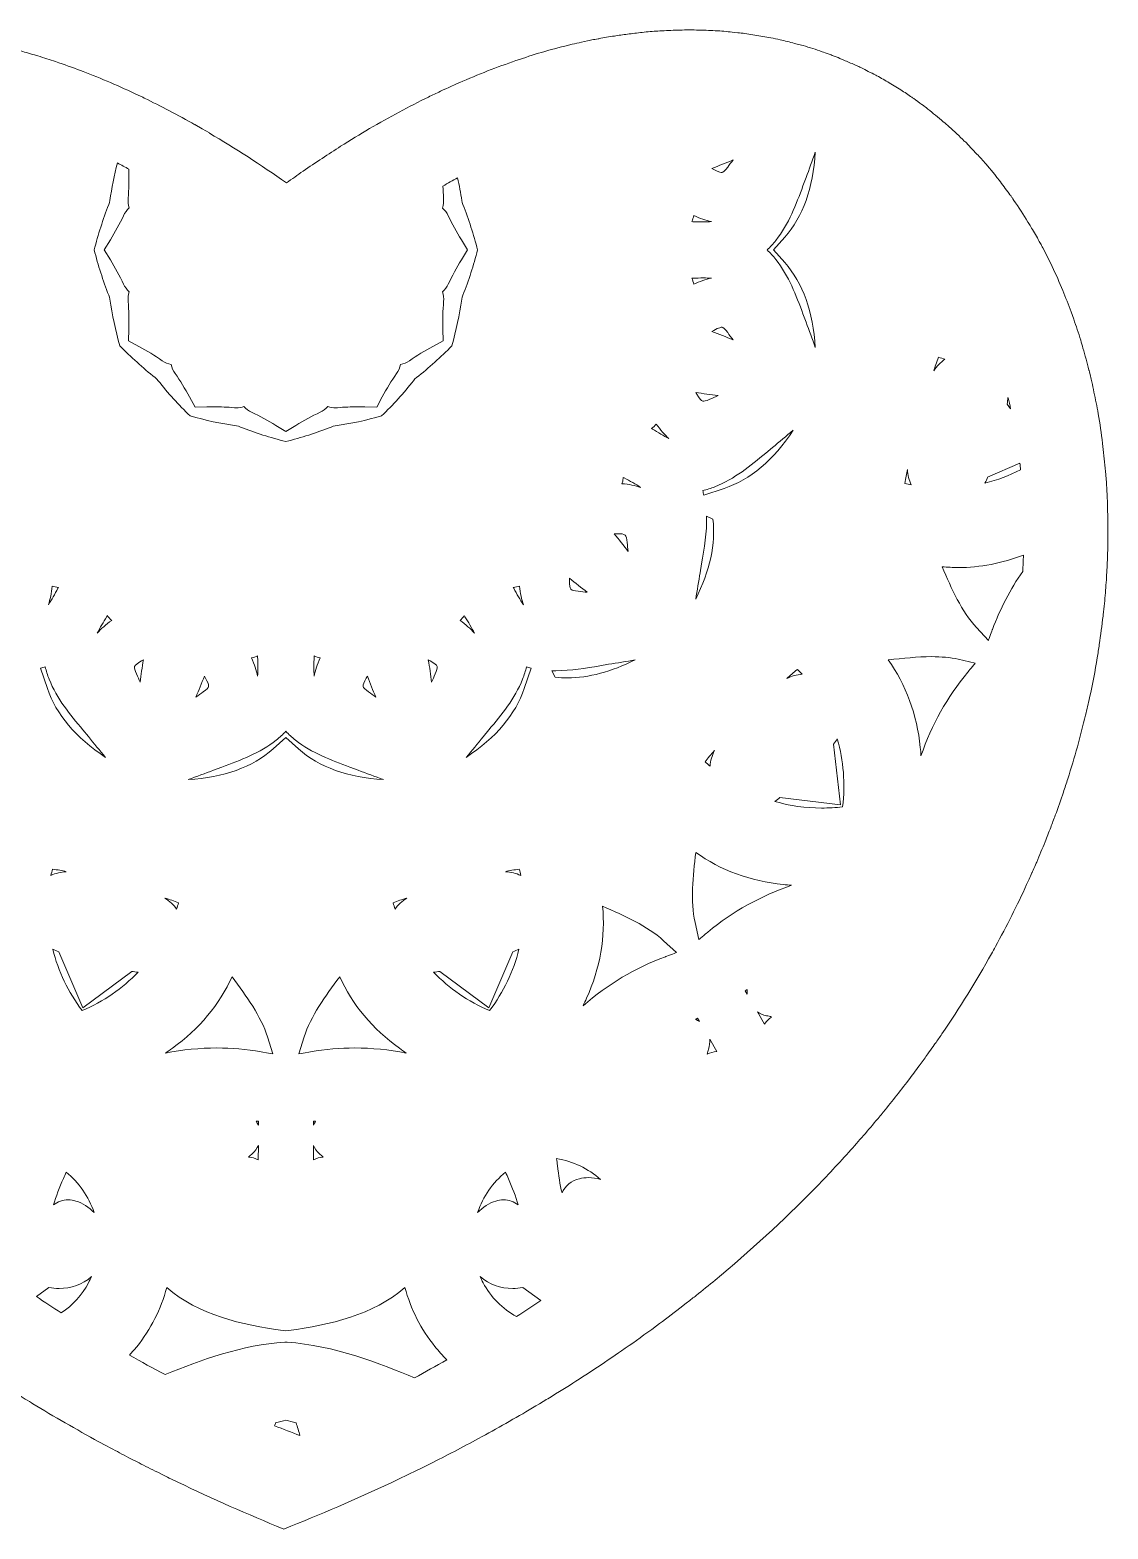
# Model space of a CAD drawing. Extents: x -223 to 646, y -387 to -15.
# Drawn here: x 533.2 to 645.8, y -178.2 to -21.8 of the extents above; entities that cross this region are included whole.
import ezdxf

# ---------------------------------------------------------------- set-up
doc = ezdxf.new("R2010")
doc.units = 0
doc.header["$MEASUREMENT"] = 0
doc.layers.add('Layer 1', color=7, linetype='Continuous', lineweight=0)

msp = doc.modelspace()

# ---------------------------------------------------------------- linework, layer by layer
at = {"layer": 'Layer 1'}
for points, knots in [([(558.98, -177.91), (555.3, -176.4), (551.6, -174.75), (548, -173), (547.71, -172.86), (547.44, -172.73), (547.17, -172.6), (547.17, -172.6), (546.57, -172.3), (546.57, -172.3), (545.91, -171.98), (545.26, -171.65), (544.62, -171.32), (544.62, -171.32), (543.57, -170.78), (543.57, -170.78), (542.88, -170.42), (542.28, -170.1), (541.68, -169.78), (541.68, -169.78), (541.15, -169.5), (541.15, -169.5), (541.15, -169.5), (540.43, -169.11), (540.43, -169.11), (538.05, -167.81), (535.74, -166.48), (533.55, -165.15), (533.55, -165.15), (533.39, -165.05), (533.39, -165.05), (532.81, -164.7), (532.26, -164.35), (531.7, -164.01), (531.7, -164.01), (531.6, -163.94), (531.6, -163.94), (530.83, -163.46), (530.11, -162.99), (529.39, -162.52), (529.39, -162.52), (528.57, -162), (528.57, -162), (528.57, -162), (528.42, -161.9), (528.42, -161.9), (527.33, -161.17), (526.31, -160.48), (525.31, -159.78), (525.02, -159.58), (524.73, -159.37), (524.44, -159.16), (524.44, -159.16), (524.16, -158.97), (524.16, -158.97), (523.5, -158.5), (522.84, -158.02), (522.18, -157.54), (522.18, -157.54), (521.48, -157.03), (521.48, -157.03), (521.48, -157.03), (520.93, -156.61), (520.93, -156.61), (520.38, -156.2), (519.83, -155.77), (519.27, -155.35), (519.27, -155.35), (517.64, -154.07), (517.64, -154.07), (517.64, -154.07), (517.08, -153.63), (517.08, -153.63), (516.97, -153.54), (516.52, -153.16), (516.52, -153.16), (515.47, -152.31), (514.42, -151.44), (513.4, -150.56), (510.53, -148.08), (507.77, -145.5), (505.21, -142.88), (504.3, -141.95), (503.38, -140.98), (502.39, -139.9), (500.58, -137.93), (498.83, -135.9), (497.2, -133.88), (496.39, -132.88), (495.61, -131.87), (494.85, -130.87), (494.85, -130.87), (494.75, -130.72), (494.75, -130.72), (494.48, -130.37), (494.22, -130.02), (493.96, -129.68), (493.73, -129.35), (493.2, -128.62), (493.2, -128.62), (492.9, -128.21), (492.66, -127.86), (492.42, -127.52), (492.14, -127.13), (491.87, -126.73), (491.59, -126.32), (489.74, -123.61), (488.01, -120.81), (486.46, -118.02), (486.46, -118.02), (486.04, -117.27), (486.04, -117.27), (484.9, -115.18), (483.83, -113.06), (482.86, -110.96), (482.67, -110.56), (482.48, -110.15), (482.3, -109.74), (482.3, -109.74), (482.3, -109.74), (482.3, -109.74), (482.3, -109.74), (481.93, -108.9), (481.79, -108.58), (481.48, -107.86), (481.17, -107.13), (480.88, -106.41), (480.68, -105.91), (480.48, -105.41), (480.29, -104.91), (480.12, -104.48), (479.96, -104.05), (479.8, -103.62), (479.5, -102.8), (479.21, -101.98), (478.93, -101.15), (478.77, -100.69), (478.62, -100.22), (478.47, -99.75), (477.77, -97.57), (477.15, -95.37), (476.62, -93.2), (476.47, -92.59), (476.33, -91.99), (476.2, -91.38), (476.02, -90.55), (475.84, -89.72), (475.69, -88.9), (475.59, -88.37), (475.49, -87.84), (475.4, -87.32), (475.33, -86.87), (475.26, -86.42), (475.19, -85.97), (475.19, -85.97), (475.17, -85.83), (475.17, -85.83), (475.09, -85.31), (475.03, -84.85), (474.97, -84.39), (474.97, -84.39), (474.88, -83.74), (474.88, -83.74), (474.84, -83.45), (474.8, -83.21), (474.78, -82.96), (474.78, -82.96), (474.62, -81.54), (474.62, -81.54), (474.56, -80.88), (474.5, -80.23), (474.45, -79.58), (474.43, -79.4), (474.32, -77.52), (474.32, -77.52), (474.28, -76.82), (474.26, -76.15), (474.25, -75.47), (474.25, -75.47), (474.23, -73.67), (474.23, -73.67), (474.23, -73.48), (474.23, -73.31), (474.24, -73.14), (474.24, -73.14), (474.25, -72.82), (474.25, -72.82), (474.25, -72.06), (474.27, -71.29), (474.3, -70.53), (474.3, -70.53), (474.31, -70.09), (474.32, -69.99), (474.35, -69.46), (474.38, -68.93), (474.41, -68.41), (474.41, -68.41), (474.43, -68.25), (474.43, -68.25), (474.5, -67.36), (474.59, -66.45), (474.69, -65.54), (474.69, -65.54), (474.74, -65.02), (474.76, -64.9), (474.9, -63.75), (475.07, -62.6), (475.27, -61.49), (475.41, -60.64), (475.58, -59.81), (475.77, -58.99), (475.84, -58.65), (475.91, -58.32), (475.99, -57.99), (475.99, -57.99), (476.07, -57.65), (476.07, -57.65), (476.1, -57.51), (476.24, -57), (476.24, -57), (476.42, -56.27), (476.62, -55.52), (476.84, -54.78), (476.9, -54.57), (477.11, -53.88), (477.11, -53.88), (477.33, -53.18), (477.56, -52.48), (477.8, -51.79), (477.89, -51.53), (478.15, -50.85), (478.15, -50.85), (478.39, -50.19), (478.65, -49.54), (478.92, -48.89), (479.05, -48.58), (479.18, -48.27), (479.32, -47.96), (479.6, -47.32), (479.88, -46.7), (480.17, -46.1), (480.17, -46.1), (480.33, -45.75), (480.38, -45.67), (480.57, -45.28), (480.76, -44.89), (480.96, -44.52), (480.96, -44.52), (481.03, -44.4), (481.03, -44.4), (481.23, -44.02), (481.44, -43.66), (481.65, -43.3), (481.65, -43.3), (482.01, -42.67), (482.01, -42.67), (482.11, -42.49), (482.21, -42.31), (482.31, -42.13), (482.31, -42.13), (482.4, -42), (482.4, -42), (483.02, -40.99), (483.67, -40), (484.31, -39.1), (484.43, -38.94), (484.53, -38.8), (484.63, -38.68), (484.63, -38.68), (484.92, -38.29), (484.92, -38.29), (485.26, -37.83), (485.61, -37.36), (485.97, -36.91), (486.3, -36.51), (486.62, -36.13), (486.94, -35.76), (487.1, -35.57), (487.27, -35.38), (487.45, -35.2), (487.45, -35.2), (487.89, -34.71), (487.89, -34.71), (488.21, -34.37), (488.52, -34.04), (488.84, -33.72), (488.92, -33.64), (489, -33.56), (489.08, -33.49), (489.08, -33.49), (489.19, -33.39), (489.19, -33.39), (489.63, -32.96), (490.09, -32.52), (490.57, -32.09), (490.84, -31.85), (491.07, -31.65), (491.3, -31.45), (491.8, -31.02), (492.31, -30.62), (492.82, -30.22), (492.82, -30.22), (492.97, -30.09), (492.97, -30.09), (493.09, -30), (493.19, -29.91), (493.3, -29.83), (493.3, -29.83), (493.72, -29.53), (493.72, -29.53), (493.93, -29.38), (494.14, -29.22), (494.36, -29.07), (494.36, -29.07), (494.59, -28.9), (494.59, -28.9), (494.99, -28.63), (495.38, -28.37), (495.77, -28.12), (495.77, -28.12), (496.97, -27.39), (496.97, -27.39), (497.38, -27.15), (497.79, -26.92), (498.19, -26.7), (498.19, -26.7), (498.49, -26.55), (498.49, -26.55), (498.78, -26.4), (499.08, -26.25), (499.38, -26.1), (499.38, -26.1), (499.57, -26), (499.57, -26), (499.71, -25.93), (499.85, -25.85), (500, -25.78), (500.16, -25.7), (500.34, -25.63), (500.52, -25.55), (500.52, -25.55), (500.82, -25.42), (500.82, -25.42), (501.2, -25.25), (501.51, -25.11), (501.83, -24.98), (501.83, -24.98), (502.01, -24.91), (502.01, -24.91), (502.64, -24.65), (503.25, -24.42), (503.88, -24.2), (504.12, -24.12), (504.32, -24.05), (504.53, -23.99), (504.53, -23.99), (504.8, -23.9), (504.8, -23.9), (505.32, -23.74), (505.85, -23.58), (506.38, -23.43), (506.7, -23.34), (507.02, -23.25), (507.35, -23.17), (508.07, -22.99), (508.8, -22.83), (509.54, -22.69), (509.54, -22.69), (510.18, -22.57), (510.18, -22.57), (510.72, -22.48), (511.27, -22.38), (511.82, -22.31), (511.92, -22.3), (512.32, -22.26), (512.32, -22.26), (512.73, -22.21), (513.17, -22.16), (513.62, -22.12), (513.62, -22.12), (513.88, -22.09), (513.88, -22.09), (514.02, -22.08), (514.18, -22.06), (514.33, -22.05), (514.52, -22.03), (514.71, -22.03), (514.89, -22.02), (514.89, -22.02), (515.42, -21.99), (515.42, -21.99), (515.68, -21.97), (515.94, -21.96), (516.2, -21.95), (516.73, -21.93), (517.25, -21.92), (517.79, -21.92), (518.07, -21.92), (518.35, -21.92), (518.63, -21.93), (518.92, -21.93), (519.21, -21.94), (519.51, -21.96), (519.51, -21.96), (519.69, -21.96), (519.69, -21.96), (520.31, -21.99), (520.94, -22.02), (521.57, -22.07), (521.57, -22.07), (521.87, -22.09), (521.87, -22.09), (522.09, -22.11), (522.31, -22.12), (522.53, -22.15), (523.66, -22.25), (524.63, -22.37), (525.6, -22.52), (525.6, -22.52), (525.9, -22.57), (525.9, -22.57), (526.39, -22.65), (526.89, -22.74), (527.4, -22.83), (527.4, -22.83), (528.42, -23.04), (528.42, -23.04), (529.02, -23.17), (529.52, -23.28), (530.03, -23.4), (530.03, -23.4), (530.39, -23.48), (530.39, -23.48), (530.91, -23.61), (531.44, -23.74), (531.97, -23.89), (531.97, -23.89), (532.27, -23.97), (532.27, -23.97), (532.82, -24.12), (533.37, -24.28), (533.93, -24.45), (533.93, -24.45), (534.06, -24.49), (534.06, -24.49), (534.73, -24.69), (535.32, -24.88), (535.91, -25.08), (536.83, -25.39), (537.67, -25.69), (538.53, -26.02), (538.53, -26.02), (538.78, -26.11), (538.78, -26.11), (540.67, -26.84), (542.6, -27.67), (544.52, -28.58), (544.52, -28.58), (545.01, -28.81), (545.01, -28.81), (545.01, -28.81), (545.17, -28.89), (545.17, -28.89), (546.9, -29.73), (548.68, -30.66), (550.46, -31.67), (550.46, -31.67), (550.46, -31.66), (550.46, -31.66), (550.46, -31.66), (551.2, -32.09), (551.2, -32.09), (551.2, -32.09), (551.99, -32.53), (551.99, -32.53), (551.99, -32.53), (551.98, -32.55), (551.98, -32.55), (554.66, -34.12), (557.35, -35.87), (560.01, -37.74), (560.59, -37.33), (561.17, -36.92), (561.74, -36.52), (563.08, -35.6), (564.4, -34.73), (565.67, -33.92), (566.68, -33.28), (567.69, -32.67), (568.69, -32.08), (570.75, -30.88), (572.82, -29.77), (574.83, -28.78), (575.25, -28.58), (575.66, -28.38), (576.08, -28.18), (576.86, -27.82), (577.64, -27.46), (578.41, -27.13), (580.39, -26.27), (582.38, -25.51), (584.33, -24.86), (585.22, -24.56), (586.1, -24.28), (586.98, -24.02), (587.86, -23.77), (588.8, -23.52), (589.85, -23.27), (590.17, -23.2), (590.5, -23.13), (590.81, -23.06), (590.81, -23.06), (591.45, -22.92), (591.45, -22.92), (591.66, -22.88), (591.85, -22.83), (592.05, -22.79), (592.16, -22.77), (592.63, -22.69), (592.63, -22.69), (593.16, -22.59), (593.7, -22.5), (594.24, -22.41), (594.7, -22.34), (595.15, -22.28), (595.6, -22.22), (596.12, -22.15), (596.63, -22.09), (597.15, -22.03), (597.15, -22.03), (597.56, -21.99), (597.56, -21.99), (598.12, -21.93), (598.66, -21.9), (599.19, -21.87), (599.51, -21.85), (599.83, -21.83), (600.15, -21.82), (600.78, -21.8), (601.41, -21.78), (602.03, -21.78), (602.38, -21.78), (602.73, -21.78), (603.08, -21.79), (603.73, -21.81), (604.38, -21.83), (605.02, -21.87), (605.61, -21.91), (606.19, -21.97), (606.77, -22.03), (606.77, -22.03), (607.13, -22.07), (607.13, -22.07), (607.37, -22.09), (607.62, -22.11), (607.86, -22.14), (607.86, -22.14), (608.92, -22.31), (608.92, -22.31), (609.48, -22.4), (610.03, -22.49), (610.57, -22.6), (610.89, -22.66), (611.21, -22.73), (611.54, -22.8), (612.05, -22.92), (612.55, -23.04), (613.05, -23.18), (613.05, -23.18), (613.32, -23.25), (613.32, -23.25), (613.53, -23.3), (613.74, -23.35), (613.95, -23.41), (614.62, -23.61), (615.28, -23.82), (615.93, -24.05), (615.93, -24.05), (616.06, -24.09), (616.06, -24.09), (616.32, -24.18), (616.59, -24.29), (616.86, -24.39), (616.87, -24.4), (617.65, -24.69), (617.79, -24.75), (617.79, -24.75), (618.2, -24.93), (618.2, -24.93), (618.57, -25.08), (618.96, -25.25), (619.33, -25.42), (619.33, -25.42), (619.49, -25.49), (619.49, -25.49), (619.6, -25.54), (619.73, -25.59), (619.85, -25.65), (620.03, -25.73), (620.21, -25.82), (620.39, -25.92), (620.39, -25.92), (620.73, -26.1), (620.73, -26.1), (621.02, -26.24), (621.28, -26.37), (621.53, -26.51), (621.53, -26.51), (621.64, -26.56), (621.64, -26.56), (622.09, -26.8), (622.52, -27.05), (622.94, -27.29), (622.94, -27.29), (624.13, -28.03), (624.13, -28.03), (624.54, -28.29), (624.93, -28.54), (625.31, -28.81), (625.32, -28.82), (626.49, -29.66), (626.59, -29.74), (626.68, -29.8), (626.97, -30.04), (626.97, -30.04), (627.5, -30.45), (628.05, -30.9), (628.58, -31.35), (628.79, -31.53), (628.99, -31.7), (629.18, -31.88), (629.73, -32.36), (630.25, -32.86), (630.77, -33.37), (630.77, -33.37), (631.04, -33.62), (631.11, -33.69), (631.11, -33.69), (632.09, -34.73), (632.09, -34.73), (632.41, -35.07), (632.72, -35.41), (633.02, -35.76), (633.02, -35.76), (633.95, -36.87), (633.95, -36.87), (634.06, -37.01), (634.15, -37.13), (634.24, -37.26), (634.24, -37.26), (634.41, -37.47), (634.41, -37.47), (634.75, -37.91), (635.1, -38.37), (635.44, -38.84), (635.44, -38.84), (635.62, -39.08), (635.67, -39.15), (635.73, -39.23), (635.79, -39.32), (635.85, -39.41), (635.85, -39.41), (635.94, -39.56), (635.94, -39.56), (636.45, -40.28), (636.95, -41.06), (637.42, -41.83), (637.42, -41.83), (637.6, -42.1), (637.65, -42.17), (637.65, -42.17), (637.8, -42.45), (637.8, -42.45), (638.07, -42.89), (638.33, -43.37), (638.59, -43.84), (638.59, -43.84), (638.73, -44.08), (638.73, -44.08), (638.8, -44.22), (638.89, -44.36), (638.96, -44.5), (638.96, -44.5), (639.55, -45.65), (639.55, -45.65), (639.55, -45.65), (639.64, -45.85), (639.64, -45.85), (640.06, -46.7), (640.43, -47.51), (640.79, -48.33), (640.79, -48.33), (641.05, -48.98), (641.05, -48.98), (641.35, -49.7), (641.65, -50.44), (641.92, -51.18), (641.92, -51.18), (642.19, -51.96), (642.19, -51.96), (642.45, -52.68), (642.69, -53.42), (642.92, -54.16), (643, -54.43), (643.08, -54.71), (643.16, -54.98), (643.38, -55.73), (643.58, -56.5), (643.78, -57.27), (643.78, -57.27), (643.88, -57.65), (643.91, -57.75), (643.91, -57.75), (644.01, -58.23), (644.01, -58.23), (644.1, -58.58), (644.18, -58.94), (644.25, -59.3), (644.41, -60.03), (644.56, -60.77), (644.7, -61.52), (644.7, -61.52), (644.76, -61.85), (644.76, -61.85), (644.93, -62.84), (645.08, -63.85), (645.21, -64.94), (645.21, -64.94), (645.28, -65.56), (645.28, -65.56), (645.38, -66.42), (645.47, -67.29), (645.54, -68.18), (645.54, -68.18), (645.56, -68.33), (645.56, -68.33), (645.6, -68.85), (645.63, -69.38), (645.66, -69.91), (645.66, -69.91), (645.67, -70.24), (645.67, -70.24), (645.72, -71.17), (645.74, -72.12), (645.75, -73.09), (645.75, -73.09), (645.77, -73.77), (645.77, -73.77), (645.77, -73.77), (645.77, -74.1), (645.77, -74.1), (645.77, -74.45), (645.77, -74.78), (645.76, -75.12), (645.76, -75.12), (645.76, -75.36), (645.76, -75.36), (645.75, -76.03), (645.72, -76.69), (645.7, -77.36), (645.67, -78.05), (645.63, -78.74), (645.58, -79.44), (645.53, -80.16), (645.47, -80.89), (645.4, -81.62), (645.36, -82.01), (645.32, -82.41), (645.27, -82.8), (645.27, -82.8), (645.26, -82.94), (645.26, -82.94), (645.14, -83.93), (645.01, -84.92), (644.86, -85.92), (644.79, -86.39), (644.72, -86.84), (644.65, -87.29), (644.43, -88.63), (644.16, -90.03), (643.85, -91.46), (643.71, -92.07), (643.58, -92.67), (643.43, -93.28), (642.91, -95.46), (642.28, -97.7), (641.57, -99.94), (641.42, -100.4), (641.27, -100.86), (641.12, -101.32), (640.84, -102.12), (640.56, -102.93), (640.27, -103.73), (640.11, -104.15), (639.95, -104.58), (639.79, -105.01), (639.6, -105.51), (639.4, -106.01), (639.2, -106.51), (638.92, -107.2), (638.63, -107.9), (638.33, -108.61), (638.22, -108.87), (637.83, -109.75), (637.83, -109.75), (637.63, -110.2), (637.46, -110.59), (637.28, -110.97), (636.29, -113.12), (635.19, -115.3), (634.02, -117.44), (633.88, -117.69), (633.75, -117.94), (633.61, -118.19), (632.03, -121.02), (630.29, -123.83), (628.43, -126.55), (628.2, -126.89), (627.97, -127.22), (627.73, -127.56), (627.73, -127.56), (627.12, -128.43), (626.87, -128.77), (626.61, -129.14), (626.34, -129.51), (626.07, -129.88), (625.7, -130.38), (625.33, -130.88), (624.94, -131.38), (624.03, -132.58), (623.09, -133.76), (622.15, -134.9), (622.15, -134.9), (622.13, -134.95), (622.13, -134.95), (622.13, -134.95), (621.97, -135.13), (621.97, -135.13), (621.97, -135.13), (621.91, -135.19), (621.91, -135.19), (620.95, -136.35), (619.95, -137.51), (618.94, -138.64), (617.72, -140.01), (616.43, -141.38), (615.12, -142.73), (611.88, -146.04), (608.39, -149.24), (604.76, -152.24), (604.1, -152.78), (603.44, -153.32), (602.77, -153.85), (602.77, -153.85), (602.66, -153.94), (602.66, -153.94), (602.39, -154.15), (602.07, -154.4), (601.75, -154.65), (601.75, -154.65), (601.07, -155.17), (601.07, -155.17), (600.28, -155.79), (599.47, -156.4), (598.64, -157.01), (598.64, -157.01), (598.14, -157.39), (598.14, -157.39), (597.05, -158.18), (596.03, -158.9), (595, -159.62), (595, -159.62), (594.69, -159.83), (594.69, -159.83), (593.72, -160.5), (592.74, -161.16), (591.74, -161.81), (591.74, -161.81), (591.25, -162.13), (591.25, -162.13), (590.35, -162.72), (589.44, -163.3), (588.52, -163.87), (588.52, -163.87), (588.11, -164.12), (588.11, -164.12), (587.69, -164.38), (587.25, -164.65), (586.8, -164.92), (586.8, -164.92), (586.41, -165.16), (586.41, -165.16), (585.45, -165.73), (584.56, -166.25), (583.66, -166.77), (583.66, -166.77), (583.26, -167), (583.26, -167), (582.32, -167.53), (581.38, -168.06), (580.43, -168.58), (580.43, -168.58), (580.06, -168.78), (580.06, -168.78), (578.42, -169.67), (576.7, -170.56), (574.96, -171.44), (574.95, -171.44), (573.23, -172.29), (572.79, -172.51), (572.79, -172.51), (571.63, -173.06), (571.63, -173.06), (567.96, -174.8), (564.21, -176.43), (560.48, -177.92), (560.48, -177.92), (559.73, -178.22), (559.73, -178.22), (559.73, -178.22), (558.98, -177.91), (558.98, -177.91)], [0, 0, 0, 0, 1, 1, 1, 2, 2, 2, 3, 3, 3, 4, 4, 4, 5, 5, 5, 6, 6, 6, 7, 7, 7, 8, 8, 8, 9, 9, 9, 10, 10, 10, 11, 11, 11, 12, 12, 12, 13, 13, 13, 14, 14, 14, 15, 15, 15, 16, 16, 16, 17, 17, 17, 18, 18, 18, 19, 19, 19, 20, 20, 20, 21, 21, 21, 22, 22, 22, 23, 23, 23, 24, 24, 24, 25, 25, 25, 26, 26, 26, 27, 27, 27, 28, 28, 28, 29, 29, 29, 30, 30, 30, 31, 31, 31, 32, 32, 32, 33, 33, 33, 34, 34, 34, 35, 35, 35, 36, 36, 36, 37, 37, 37, 38, 38, 38, 39, 39, 39, 40, 40, 40, 41, 41, 41, 42, 42, 42, 43, 43, 43, 44, 44, 44, 45, 45, 45, 46, 46, 46, 47, 47, 47, 48, 48, 48, 49, 49, 49, 50, 50, 50, 51, 51, 51, 52, 52, 52, 53, 53, 53, 54, 54, 54, 55, 55, 55, 56, 56, 56, 57, 57, 57, 58, 58, 58, 59, 59, 59, 60, 60, 60, 61, 61, 61, 62, 62, 62, 63, 63, 63, 64, 64, 64, 65, 65, 65, 66, 66, 66, 67, 67, 67, 68, 68, 68, 69, 69, 69, 70, 70, 70, 71, 71, 71, 72, 72, 72, 73, 73, 73, 74, 74, 74, 75, 75, 75, 76, 76, 76, 77, 77, 77, 78, 78, 78, 79, 79, 79, 80, 80, 80, 81, 81, 81, 82, 82, 82, 83, 83, 83, 84, 84, 84, 85, 85, 85, 86, 86, 86, 87, 87, 87, 88, 88, 88, 89, 89, 89, 90, 90, 90, 91, 91, 91, 92, 92, 92, 93, 93, 93, 94, 94, 94, 95, 95, 95, 96, 96, 96, 97, 97, 97, 98, 98, 98, 99, 99, 99, 100, 100, 100, 101, 101, 101, 102, 102, 102, 103, 103, 103, 104, 104, 104, 105, 105, 105, 106, 106, 106, 107, 107, 107, 108, 108, 108, 109, 109, 109, 110, 110, 110, 111, 111, 111, 112, 112, 112, 113, 113, 113, 114, 114, 114, 115, 115, 115, 116, 116, 116, 117, 117, 117, 118, 118, 118, 119, 119, 119, 120, 120, 120, 121, 121, 121, 122, 122, 122, 123, 123, 123, 124, 124, 124, 125, 125, 125, 126, 126, 126, 127, 127, 127, 128, 128, 128, 129, 129, 129, 130, 130, 130, 131, 131, 131, 132, 132, 132, 133, 133, 133, 134, 134, 134, 135, 135, 135, 136, 136, 136, 137, 137, 137, 138, 138, 138, 139, 139, 139, 140, 140, 140, 141, 141, 141, 142, 142, 142, 143, 143, 143, 144, 144, 144, 145, 145, 145, 146, 146, 146, 147, 147, 147, 148, 148, 148, 149, 149, 149, 150, 150, 150, 151, 151, 151, 152, 152, 152, 153, 153, 153, 154, 154, 154, 155, 155, 155, 156, 156, 156, 157, 157, 157, 158, 158, 158, 159, 159, 159, 160, 160, 160, 161, 161, 161, 162, 162, 162, 163, 163, 163, 164, 164, 164, 165, 165, 165, 166, 166, 166, 167, 167, 167, 168, 168, 168, 169, 169, 169, 170, 170, 170, 171, 171, 171, 172, 172, 172, 173, 173, 173, 174, 174, 174, 175, 175, 175, 176, 176, 176, 177, 177, 177, 178, 178, 178, 179, 179, 179, 180, 180, 180, 181, 181, 181, 182, 182, 182, 183, 183, 183, 184, 184, 184, 185, 185, 185, 186, 186, 186, 187, 187, 187, 188, 188, 188, 189, 189, 189, 190, 190, 190, 191, 191, 191, 192, 192, 192, 193, 193, 193, 194, 194, 194, 195, 195, 195, 196, 196, 196, 197, 197, 197, 198, 198, 198, 199, 199, 199, 200, 200, 200, 201, 201, 201, 202, 202, 202, 203, 203, 203, 204, 204, 204, 205, 205, 205, 206, 206, 206, 207, 207, 207, 208, 208, 208, 209, 209, 209, 210, 210, 210, 211, 211, 211, 212, 212, 212, 213, 213, 213, 214, 214, 214, 215, 215, 215, 216, 216, 216, 217, 217, 217, 218, 218, 218, 219, 219, 219, 220, 220, 220, 221, 221, 221, 222, 222, 222, 223, 223, 223, 224, 224, 224, 225, 225, 225, 226, 226, 226, 227, 227, 227, 228, 228, 228, 229, 229, 229, 230, 230, 230, 231, 231, 231, 232, 232, 232, 233, 233, 233, 234, 234, 234, 235, 235, 235, 236, 236, 236, 237, 237, 237, 238, 238, 238, 239, 239, 239, 240, 240, 240, 241, 241, 241, 242, 242, 242, 243, 243, 243, 244, 244, 244, 245, 245, 245, 246, 246, 246, 247, 247, 247, 248, 248, 248, 249, 249, 249, 250, 250, 250, 251, 251, 251, 252, 252, 252, 253, 253, 253, 254, 254, 254, 255, 255, 255, 256, 256, 256, 257, 257, 257, 258, 258, 258, 259, 259, 259, 260, 260, 260, 261, 261, 261, 262, 262, 262, 263, 263, 263, 264, 264, 264, 265, 265, 265, 266, 266, 266, 267, 267, 267, 268, 268, 268, 269, 269, 269, 270, 270, 270, 271, 271, 271, 272, 272, 272, 273, 273, 273, 274, 274, 274, 275, 275, 275, 276, 276, 276, 277, 277, 277, 278, 278, 278, 279, 279, 279, 280, 280, 280, 281, 281, 281, 282, 282, 282, 283, 283, 283, 284, 284, 284, 285, 285, 285, 286, 286, 286, 287, 287, 287, 288, 288, 288, 289, 289, 289, 290, 290, 290, 291, 291, 291, 292, 292, 292, 293, 293, 293, 294, 294, 294, 295, 295, 295, 296, 296, 296, 297, 297, 297, 298, 298, 298, 299, 299, 299, 300, 300, 300, 301, 301, 301, 302, 302, 302, 303, 303, 303, 304, 304, 304, 305, 305, 305, 306, 306, 306, 307, 307, 307, 307]), ([(549.95, -62.06), (551.54, -62.51), (553.17, -62.86), (554.79, -63.1), (554.79, -63.1), (555.02, -63.14), (555.02, -63.14), (555.02, -63.14), (555.23, -63.22), (555.23, -63.22), (556.75, -63.82), (558.34, -64.33), (559.95, -64.74), (561.56, -64.33), (563.14, -63.82), (564.67, -63.22), (564.67, -63.22), (564.88, -63.14), (564.88, -63.14), (564.88, -63.14), (565.11, -63.1), (565.11, -63.1), (566.73, -62.86), (568.36, -62.51), (569.95, -62.06), (571.14, -60.91), (572.25, -59.67), (573.28, -58.38), (573.28, -58.38), (573.42, -58.2), (573.42, -58.2), (573.42, -58.2), (573.6, -58.06), (573.6, -58.06), (574.88, -57.04), (576.12, -55.92), (577.28, -54.74), (577.73, -53.14), (578.08, -51.51), (578.32, -49.89), (578.32, -49.89), (578.35, -49.66), (578.35, -49.66), (578.35, -49.66), (578.43, -49.46), (578.43, -49.46), (579.04, -47.92), (579.55, -46.34), (579.96, -44.73), (579.55, -43.13), (579.04, -41.54), (578.44, -40.01), (578.44, -40.01), (578.35, -39.8), (578.35, -39.8), (578.35, -39.8), (578.32, -39.58), (578.32, -39.58), (578.2, -38.79), (578.06, -38.01), (577.88, -37.21), (577.37, -37.49), (576.86, -37.78), (576.34, -38.07), (576.36, -38.52), (576.38, -38.94), (576.41, -39.34), (576.44, -39.69), (576.4, -40.04), (576.29, -40.36), (576.54, -40.58), (576.75, -40.85), (576.9, -41.16), (577.3, -42.01), (577.76, -42.86), (578.27, -43.69), (578.27, -43.69), (578.91, -44.73), (578.91, -44.73), (578.91, -44.73), (578.27, -45.78), (578.27, -45.78), (577.76, -46.61), (577.3, -47.46), (576.9, -48.3), (576.75, -48.62), (576.54, -48.89), (576.29, -49.11), (576.4, -49.43), (576.44, -49.77), (576.42, -50.12), (576.34, -51.06), (576.31, -52.02), (576.33, -52.99), (576.33, -52.99), (576.37, -54.21), (576.37, -54.21), (576.37, -54.21), (575.29, -54.8), (575.29, -54.8), (574.43, -55.26), (573.61, -55.77), (572.85, -56.3), (572.56, -56.49), (572.25, -56.63), (571.91, -56.69), (571.85, -57.02), (571.71, -57.34), (571.51, -57.63), (570.98, -58.4), (570.47, -59.22), (570.01, -60.07), (570.01, -60.07), (569.43, -61.15), (569.43, -61.15), (569.43, -61.15), (568.2, -61.12), (568.2, -61.12), (567.97, -61.11), (567.73, -61.11), (567.49, -61.11), (566.76, -61.11), (566.04, -61.14), (565.34, -61.2), (565.34, -61.2), (565.17, -61.21), (565.17, -61.21), (564.88, -61.21), (564.6, -61.16), (564.33, -61.07), (564.11, -61.32), (563.84, -61.53), (563.52, -61.68), (562.67, -62.08), (561.82, -62.54), (560.99, -63.05), (560.99, -63.05), (559.95, -63.69), (559.95, -63.69), (559.95, -63.69), (558.91, -63.05), (558.91, -63.05), (558.08, -62.54), (557.23, -62.09), (556.38, -61.68), (556.06, -61.53), (555.79, -61.33), (555.57, -61.07), (555.31, -61.16), (555.04, -61.21), (554.77, -61.21), (554.77, -61.21), (554.6, -61.2), (554.6, -61.2), (553.86, -61.14), (553.14, -61.11), (552.41, -61.11), (552.17, -61.11), (551.93, -61.11), (551.7, -61.12), (551.7, -61.12), (550.47, -61.15), (550.47, -61.15), (550.47, -61.15), (549.89, -60.07), (549.89, -60.07), (549.42, -59.22), (548.92, -58.4), (548.39, -57.63), (548.18, -57.34), (548.05, -57.02), (547.99, -56.69), (547.65, -56.63), (547.34, -56.49), (547.05, -56.3), (546.28, -55.76), (545.46, -55.26), (544.61, -54.8), (544.61, -54.8), (543.53, -54.21), (543.53, -54.21), (543.53, -54.21), (543.56, -52.99), (543.56, -52.99), (543.59, -52.02), (543.56, -51.05), (543.49, -50.12), (543.46, -49.77), (543.5, -49.43), (543.61, -49.11), (543.35, -48.89), (543.15, -48.61), (543, -48.3), (542.6, -47.45), (542.14, -46.6), (541.63, -45.78), (541.63, -45.78), (540.99, -44.73), (540.99, -44.73), (540.99, -44.73), (541.63, -43.69), (541.63, -43.69), (542.14, -42.86), (542.6, -42.02), (543, -41.17), (543.15, -40.85), (543.35, -40.58), (543.61, -40.35), (543.5, -40.04), (543.46, -39.69), (543.49, -39.35), (543.56, -38.41), (543.59, -37.45), (543.56, -36.48), (543.56, -36.48), (543.56, -36.31), (543.56, -36.31), (543.17, -36.08), (542.77, -35.87), (542.37, -35.66), (542.04, -36.95), (541.78, -38.27), (541.58, -39.58), (541.58, -39.58), (541.55, -39.8), (541.55, -39.8), (541.55, -39.8), (541.46, -40.01), (541.46, -40.01), (540.86, -41.54), (540.35, -43.13), (539.94, -44.73), (540.35, -46.34), (540.86, -47.92), (541.46, -49.45), (541.46, -49.45), (541.55, -49.67), (541.55, -49.67), (541.55, -49.67), (541.58, -49.89), (541.58, -49.89), (541.82, -51.51), (542.17, -53.14), (542.62, -54.74), (543.78, -55.92), (545.02, -57.04), (546.3, -58.06), (546.3, -58.06), (546.48, -58.21), (546.48, -58.21), (546.48, -58.21), (546.62, -58.38), (546.62, -58.38), (547.64, -59.67), (548.76, -60.9), (549.95, -62.06)], [0, 0, 0, 0, 1, 1, 1, 2, 2, 2, 3, 3, 3, 4, 4, 4, 5, 5, 5, 6, 6, 6, 7, 7, 7, 8, 8, 8, 9, 9, 9, 10, 10, 10, 11, 11, 11, 12, 12, 12, 13, 13, 13, 14, 14, 14, 15, 15, 15, 16, 16, 16, 17, 17, 17, 18, 18, 18, 19, 19, 19, 20, 20, 20, 21, 21, 21, 22, 22, 22, 23, 23, 23, 24, 24, 24, 25, 25, 25, 26, 26, 26, 27, 27, 27, 28, 28, 28, 29, 29, 29, 30, 30, 30, 31, 31, 31, 32, 32, 32, 33, 33, 33, 34, 34, 34, 35, 35, 35, 36, 36, 36, 37, 37, 37, 38, 38, 38, 39, 39, 39, 40, 40, 40, 41, 41, 41, 42, 42, 42, 43, 43, 43, 44, 44, 44, 45, 45, 45, 46, 46, 46, 47, 47, 47, 48, 48, 48, 49, 49, 49, 50, 50, 50, 51, 51, 51, 52, 52, 52, 53, 53, 53, 54, 54, 54, 55, 55, 55, 56, 56, 56, 57, 57, 57, 58, 58, 58, 59, 59, 59, 60, 60, 60, 61, 61, 61, 62, 62, 62, 63, 63, 63, 64, 64, 64, 65, 65, 65, 66, 66, 66, 67, 67, 67, 68, 68, 68, 69, 69, 69, 70, 70, 70, 71, 71, 71, 72, 72, 72, 73, 73, 73, 74, 74, 74, 75, 75, 75, 76, 76, 76, 77, 77, 77, 78, 78, 78, 79, 79, 79, 80, 80, 80, 81, 81, 81, 82, 82, 82, 83, 83, 83, 84, 84, 84, 85, 85, 85, 85]), ([(604.62, -36.33), (605.18, -36.65), (605.44, -36.67), (605.48, -36.67), (605.57, -36.67), (605.79, -36.49), (606.07, -36.11), (606.25, -35.85), (606.44, -35.59), (606.63, -35.34), (605.91, -35.65), (605.18, -35.95), (604.43, -36.22), (604.43, -36.22), (604.62, -36.33), (604.62, -36.33)], [0, 0, 0, 0, 1, 1, 1, 2, 2, 2, 3, 3, 3, 4, 4, 4, 5, 5, 5, 5]), ([(610.19, -44.73), (610.51, -45.04), (610.82, -45.37), (611.1, -45.73), (612.46, -47.46), (613.21, -49.47), (613.93, -51.41), (613.93, -51.41), (614.25, -52.29), (614.25, -52.29), (614.58, -53.15), (614.9, -54.03), (615.22, -54.91), (615, -51.18), (613.93, -48.22), (612.02, -46.06), (612.02, -46.06), (610.85, -44.73), (610.85, -44.73), (610.85, -44.73), (612.02, -43.41), (612.02, -43.41), (613.93, -41.25), (615, -38.27), (615.22, -34.54), (614.89, -35.46), (614.57, -36.33), (614.25, -37.18), (614.25, -37.18), (613.93, -38.05), (613.93, -38.05), (613.21, -40), (612.46, -42), (611.1, -43.74), (610.82, -44.1), (610.51, -44.43), (610.19, -44.73)], [0, 0, 0, 0, 1, 1, 1, 2, 2, 2, 3, 3, 3, 4, 4, 4, 5, 5, 5, 6, 6, 6, 7, 7, 7, 8, 8, 8, 9, 9, 9, 10, 10, 10, 11, 11, 11, 12, 12, 12, 12]), ([(602.43, -41.79), (602.81, -41.8), (603.17, -41.81), (603.54, -41.81), (603.84, -41.81), (604.12, -41.8), (604.38, -41.78), (603.78, -41.66), (603.17, -41.45), (602.53, -41.14), (602.49, -41.37), (602.42, -41.58), (602.32, -41.78), (602.32, -41.78), (602.43, -41.79), (602.43, -41.79)], [0, 0, 0, 0, 1, 1, 1, 2, 2, 2, 3, 3, 3, 4, 4, 4, 5, 5, 5, 5]), ([(602.32, -47.68), (602.42, -47.88), (602.49, -48.1), (602.53, -48.32), (603.17, -48.02), (603.78, -47.81), (604.38, -47.68), (604.12, -47.67), (603.84, -47.66), (603.54, -47.66), (603.17, -47.66), (602.8, -47.67), (602.44, -47.68), (602.44, -47.68), (602.32, -47.68), (602.32, -47.68)], [0, 0, 0, 0, 1, 1, 1, 2, 2, 2, 3, 3, 3, 4, 4, 4, 5, 5, 5, 5]), ([(604.43, -53.24), (605.18, -53.52), (605.91, -53.82), (606.63, -54.13), (606.44, -53.87), (606.25, -53.62), (606.07, -53.36), (605.79, -52.98), (605.57, -52.8), (605.48, -52.8), (605.44, -52.8), (605.18, -52.82), (604.62, -53.14), (604.62, -53.14), (604.43, -53.24), (604.43, -53.24)], [0, 0, 0, 0, 1, 1, 1, 2, 2, 2, 3, 3, 3, 4, 4, 4, 5, 5, 5, 5]), ([(628.09, -55.93), (627.88, -56.46), (627.71, -56.94), (627.58, -57.36), (627.89, -56.87), (628.29, -56.46), (628.75, -56.14), (628.53, -56.07), (628.31, -56), (628.09, -55.93)], [0, 0, 0, 0, 1, 1, 1, 2, 2, 2, 3, 3, 3, 3]), ([(602.84, -59.79), (603.05, -60.15), (603.33, -60.53), (603.49, -60.53), (603.56, -60.53), (603.78, -60.51), (604.2, -60.32), (604.49, -60.19), (604.78, -60.06), (605.07, -59.94), (604.29, -59.84), (603.51, -59.74), (602.73, -59.6), (602.73, -59.6), (602.84, -59.79), (602.84, -59.79)], [0, 0, 0, 0, 1, 1, 1, 2, 2, 2, 3, 3, 3, 4, 4, 4, 5, 5, 5, 5]), ([(635.61, -61.31), (635.52, -60.93), (635.43, -60.55), (635.34, -60.17), (635.33, -60.16), (635.33, -60.16), (635.32, -60.15), (635.31, -60.38), (635.28, -60.6), (635.24, -60.83), (635.24, -60.83), (635.61, -61.31), (635.61, -61.31)], [0, 0, 0, 0, 1, 1, 1, 2, 2, 2, 3, 3, 3, 4, 4, 4, 4]), ([(598.22, -63.43), (598.8, -63.78), (599.37, -64.13), (599.93, -64.41), (599.49, -64.02), (599.04, -63.53), (598.62, -62.91), (598.47, -63.08), (598.3, -63.23), (598.12, -63.36), (598.12, -63.36), (598.22, -63.43), (598.22, -63.43)], [0, 0, 0, 0, 1, 1, 1, 2, 2, 2, 3, 3, 3, 4, 4, 4, 4]), ([(603.46, -69.85), (603.51, -70.01), (603.55, -70.17), (603.59, -70.33), (603.59, -70.33), (605.71, -69.62), (605.71, -69.62), (608.44, -68.71), (610.85, -66.67), (612.9, -63.56), (612.18, -64.16), (611.46, -64.76), (610.75, -65.35), (610.75, -65.35), (610.04, -65.93), (610.04, -65.93), (608.45, -67.26), (606.8, -68.63), (604.74, -69.45), (604.32, -69.62), (603.89, -69.75), (603.46, -69.85)], [0, 0, 0, 0, 1, 1, 1, 2, 2, 2, 3, 3, 3, 4, 4, 4, 5, 5, 5, 6, 6, 6, 7, 7, 7, 7]), ([(633.2, -68.44), (633.13, -68.66), (633.04, -68.86), (632.93, -69.06), (634.22, -68.74), (635.46, -68.28), (636.65, -67.68), (636.62, -67.45), (636.6, -67.22), (636.57, -67), (636.57, -67), (633.2, -68.44), (633.2, -68.44)], [0, 0, 0, 0, 1, 1, 1, 2, 2, 2, 3, 3, 3, 4, 4, 4, 4]), ([(595.03, -69.13), (595.77, -69.19), (596.42, -69.33), (596.98, -69.52), (596.46, -69.17), (595.88, -68.85), (595.27, -68.53), (595.27, -68.53), (595.17, -68.47), (595.17, -68.47), (595.16, -68.64), (595.13, -68.81), (595.08, -68.98), (595.06, -69.03), (595.05, -69.08), (595.03, -69.13)], [0, 0, 0, 0, 1, 1, 1, 2, 2, 2, 3, 3, 3, 4, 4, 4, 5, 5, 5, 5]), ([(624.57, -69.1), (624.79, -69.16), (625.01, -69.21), (625.24, -69.25), (625, -68.76), (624.86, -68.22), (624.84, -67.65), (624.73, -68.08), (624.64, -68.56), (624.57, -69.1)], [0, 0, 0, 0, 1, 1, 1, 2, 2, 2, 3, 3, 3, 3]), ([(603.86, -72.51), (603.92, -74.22), (603.63, -75.88), (603.35, -77.51), (603.35, -77.51), (603.2, -78.42), (603.2, -78.42), (603.05, -79.33), (602.89, -80.26), (602.73, -81.18), (604.22, -78.21), (604.83, -75.41), (604.53, -72.84), (604.53, -72.84), (603.86, -72.51), (603.86, -72.51)], [0, 0, 0, 0, 1, 1, 1, 2, 2, 2, 3, 3, 3, 4, 4, 4, 5, 5, 5, 5]), ([(594.22, -74.35), (594.73, -74.95), (595.21, -75.58), (595.68, -76.21), (595.64, -75.89), (595.61, -75.58), (595.58, -75.26), (595.49, -74.42), (595.48, -74.35), (594.43, -74.35), (594.43, -74.35), (594.22, -74.35), (594.22, -74.35)], [0, 0, 0, 0, 1, 1, 1, 2, 2, 2, 3, 3, 3, 4, 4, 4, 4]), ([(628.45, -77.8), (629.45, -80.09), (630.48, -82.46), (632.04, -84.15), (632.04, -84.15), (633.28, -85.5), (633.28, -85.5), (633.32, -85.39), (633.7, -84.35), (633.7, -84.35), (634.52, -82.16), (635.56, -80.17), (636.87, -78.28), (636.9, -77.71), (636.93, -77.15), (636.95, -76.58), (634.73, -77.43), (632.4, -77.88), (630.14, -77.88), (629.57, -77.88), (629, -77.85), (628.45, -77.79), (628.45, -77.8), (628.45, -77.8), (628.45, -77.8)], [0, 0, 0, 0, 1, 1, 1, 2, 2, 2, 3, 3, 3, 4, 4, 4, 5, 5, 5, 6, 6, 6, 7, 7, 7, 8, 8, 8, 8]), ([(589.56, -79.22), (589.57, -80.26), (589.64, -80.27), (590.48, -80.36), (590.79, -80.39), (591.11, -80.43), (591.42, -80.46), (590.8, -79.99), (590.17, -79.51), (589.56, -79), (589.56, -79), (589.56, -79.22), (589.56, -79.22)], [0, 0, 0, 0, 1, 1, 1, 2, 2, 2, 3, 3, 3, 4, 4, 4, 4]), ([(535.55, -79.81), (535.49, -80.56), (535.35, -81.21), (535.16, -81.77), (535.51, -81.24), (535.83, -80.66), (536.16, -80.05), (536.16, -80.05), (536.21, -79.96), (536.21, -79.96), (535.98, -79.94), (535.76, -79.89), (535.55, -79.81)], [0, 0, 0, 0, 1, 1, 1, 2, 2, 2, 3, 3, 3, 4, 4, 4, 4]), ([(583.74, -80.05), (584.07, -80.66), (584.39, -81.24), (584.74, -81.77), (584.55, -81.2), (584.41, -80.56), (584.35, -79.81), (584.14, -79.89), (583.92, -79.94), (583.69, -79.96), (583.69, -79.96), (583.74, -80.05), (583.74, -80.05)], [0, 0, 0, 0, 1, 1, 1, 2, 2, 2, 3, 3, 3, 4, 4, 4, 4]), ([(541.26, -83), (540.9, -83.58), (540.55, -84.15), (540.27, -84.72), (540.66, -84.27), (541.16, -83.83), (541.77, -83.4), (541.6, -83.26), (541.45, -83.09), (541.31, -82.9), (541.31, -82.9), (541.26, -83), (541.26, -83)], [0, 0, 0, 0, 1, 1, 1, 2, 2, 2, 3, 3, 3, 4, 4, 4, 4]), ([(578.13, -83.4), (578.74, -83.83), (579.24, -84.27), (579.63, -84.72), (579.35, -84.16), (579.01, -83.59), (578.65, -83.01), (578.65, -83.01), (578.58, -82.9), (578.58, -82.9), (578.45, -83.09), (578.3, -83.26), (578.13, -83.4)], [0, 0, 0, 0, 1, 1, 1, 2, 2, 2, 3, 3, 3, 4, 4, 4, 4]), ([(544.89, -87.62), (543.99, -88.15), (544.02, -88.21), (544.36, -88.99), (544.49, -89.28), (544.62, -89.56), (544.75, -89.85), (544.84, -89.07), (544.94, -88.29), (545.08, -87.51), (545.08, -87.51), (544.89, -87.62), (544.89, -87.62)], [0, 0, 0, 0, 1, 1, 1, 2, 2, 2, 3, 3, 3, 4, 4, 4, 4]), ([(556.36, -87.31), (556.68, -87.99), (556.88, -88.62), (557, -89.2), (557.04, -88.57), (557.02, -87.91), (557, -87.22), (557, -87.22), (557, -87.11), (557, -87.11), (556.8, -87.21), (556.58, -87.27), (556.36, -87.31)], [0, 0, 0, 0, 1, 1, 1, 2, 2, 2, 3, 3, 3, 4, 4, 4, 4]), ([(562.9, -87.22), (562.88, -87.91), (562.86, -88.57), (562.9, -89.2), (563.02, -88.62), (563.22, -87.99), (563.54, -87.31), (563.31, -87.27), (563.1, -87.21), (562.9, -87.11), (562.9, -87.11), (562.9, -87.22), (562.9, -87.22)], [0, 0, 0, 0, 1, 1, 1, 2, 2, 2, 3, 3, 3, 4, 4, 4, 4]), ([(574.82, -87.52), (574.96, -88.29), (575.06, -89.08), (575.15, -89.85), (575.28, -89.56), (575.41, -89.28), (575.54, -88.99), (575.88, -88.21), (575.91, -88.15), (575.01, -87.62), (575.01, -87.62), (574.82, -87.52), (574.82, -87.52)], [0, 0, 0, 0, 1, 1, 1, 2, 2, 2, 3, 3, 3, 4, 4, 4, 4]), ([(588.06, -89.32), (588.49, -89.37), (588.93, -89.39), (589.37, -89.39), (591.56, -89.39), (593.92, -88.76), (596.41, -87.51), (595.48, -87.68), (594.55, -87.84), (593.64, -87.98), (593.64, -87.98), (592.73, -88.14), (592.73, -88.14), (591.25, -88.39), (589.72, -88.65), (588.13, -88.65), (587.99, -88.65), (587.86, -88.65), (587.72, -88.65), (587.72, -88.65), (588.06, -89.32), (588.06, -89.32)], [0, 0, 0, 0, 1, 1, 1, 2, 2, 2, 3, 3, 3, 4, 4, 4, 5, 5, 5, 6, 6, 6, 7, 7, 7, 7]), ([(622.83, -87.52), (624.66, -90.07), (625.84, -93.25), (626.18, -96.65), (626.21, -96.94), (626.24, -97.23), (626.25, -97.53), (627.37, -94.27), (628.97, -91.41), (631.14, -88.8), (631.14, -88.8), (631.84, -87.96), (631.92, -87.86), (631.92, -87.86), (630.13, -87.45), (630.13, -87.45), (629.3, -87.27), (628.39, -87.18), (627.34, -87.18), (625.9, -87.18), (624.35, -87.35), (622.86, -87.52), (622.85, -87.52), (622.84, -87.52), (622.83, -87.52)], [0, 0, 0, 0, 1, 1, 1, 2, 2, 2, 3, 3, 3, 4, 4, 4, 5, 5, 5, 6, 6, 6, 7, 7, 7, 8, 8, 8, 8]), ([(535.06, -90.49), (535.97, -93.22), (538.01, -95.63), (541.13, -97.69), (540.52, -96.97), (539.92, -96.25), (539.34, -95.53), (539.34, -95.53), (538.75, -94.82), (538.75, -94.82), (537.43, -93.23), (536.06, -91.58), (535.24, -89.53), (535.07, -89.1), (534.93, -88.67), (534.83, -88.24), (534.67, -88.29), (534.51, -88.33), (534.35, -88.37), (534.35, -88.37), (535.06, -90.49), (535.06, -90.49)], [0, 0, 0, 0, 1, 1, 1, 2, 2, 2, 3, 3, 3, 4, 4, 4, 5, 5, 5, 6, 6, 6, 7, 7, 7, 7]), ([(585.07, -88.24), (584.97, -88.67), (584.83, -89.1), (584.66, -89.53), (583.84, -91.58), (582.47, -93.23), (581.15, -94.82), (581.15, -94.82), (580.56, -95.54), (580.56, -95.54), (579.98, -96.25), (579.38, -96.97), (578.77, -97.69), (581.89, -95.63), (583.92, -93.22), (584.84, -90.49), (584.84, -90.49), (585.55, -88.37), (585.55, -88.37), (585.39, -88.33), (585.23, -88.29), (585.07, -88.24)], [0, 0, 0, 0, 1, 1, 1, 2, 2, 2, 3, 3, 3, 4, 4, 4, 5, 5, 5, 6, 6, 6, 7, 7, 7, 7]), ([(613.36, -88.51), (612.93, -88.85), (612.56, -89.17), (612.24, -89.47), (612.74, -89.21), (613.28, -89.06), (613.83, -89.01), (613.67, -88.84), (613.52, -88.67), (613.36, -88.51)], [0, 0, 0, 0, 1, 1, 1, 2, 2, 2, 3, 3, 3, 3]), ([(551.44, -89.22), (551.17, -89.96), (550.86, -90.69), (550.55, -91.41), (550.81, -91.22), (551.07, -91.04), (551.32, -90.85), (552.01, -90.35), (552.06, -90.31), (551.55, -89.41), (551.55, -89.41), (551.44, -89.22), (551.44, -89.22)], [0, 0, 0, 0, 1, 1, 1, 2, 2, 2, 3, 3, 3, 4, 4, 4, 4]), ([(568.35, -89.41), (567.84, -90.31), (567.89, -90.35), (568.58, -90.85), (568.83, -91.04), (569.09, -91.22), (569.34, -91.41), (569.04, -90.69), (568.73, -89.96), (568.46, -89.22), (568.46, -89.22), (568.35, -89.41), (568.35, -89.41)], [0, 0, 0, 0, 1, 1, 1, 2, 2, 2, 3, 3, 3, 4, 4, 4, 4]), ([(561.27, -96.81), (563.44, -98.72), (566.41, -99.79), (570.14, -100.01), (569.25, -99.69), (568.37, -99.36), (567.5, -99.03), (567.5, -99.03), (566.64, -98.71), (566.64, -98.71), (564.69, -97.99), (562.68, -97.25), (560.94, -95.88), (560.58, -95.6), (560.25, -95.29), (559.95, -94.97), (559.65, -95.29), (559.31, -95.6), (558.95, -95.88), (557.22, -97.25), (555.21, -97.99), (553.26, -98.71), (553.26, -98.71), (552.4, -99.04), (552.4, -99.04), (551.53, -99.36), (550.65, -99.69), (549.76, -100.01), (553.48, -99.79), (556.46, -98.72), (558.62, -96.81), (558.62, -96.81), (559.95, -95.63), (559.95, -95.63), (559.95, -95.63), (561.27, -96.81), (561.27, -96.81)], [0, 0, 0, 0, 1, 1, 1, 2, 2, 2, 3, 3, 3, 4, 4, 4, 5, 5, 5, 6, 6, 6, 7, 7, 7, 8, 8, 8, 9, 9, 9, 10, 10, 10, 11, 11, 11, 12, 12, 12, 12]), ([(611, -102.29), (612.57, -102.75), (614.21, -102.98), (615.88, -102.98), (616.61, -102.98), (617.34, -102.94), (618.06, -102.85), (618.37, -100.45), (618.17, -98.04), (617.51, -95.77), (617.39, -95.96), (617.26, -96.14), (617.11, -96.32), (617.11, -96.32), (617.86, -102.64), (617.86, -102.64), (617.86, -102.64), (611.53, -101.89), (611.53, -101.89), (611.36, -102.04), (611.18, -102.17), (611, -102.29)], [0, 0, 0, 0, 1, 1, 1, 2, 2, 2, 3, 3, 3, 4, 4, 4, 5, 5, 5, 6, 6, 6, 7, 7, 7, 7]), ([(603.72, -98.14), (603.88, -98.3), (604.05, -98.45), (604.23, -98.6), (604.27, -98.05), (604.43, -97.51), (604.7, -96.99), (604.33, -97.37), (603.99, -97.79), (603.72, -98.14)], [0, 0, 0, 0, 1, 1, 1, 2, 2, 2, 3, 3, 3, 3]), ([(602.74, -107.62), (602.46, -110.11), (602.17, -112.68), (602.67, -114.91), (602.67, -114.91), (603.07, -116.71), (603.07, -116.71), (603.15, -116.64), (604.01, -115.92), (604.01, -115.92), (606.62, -113.76), (609.49, -112.16), (612.75, -111.04), (612.45, -111.02), (612.16, -110.99), (611.87, -110.97), (608.47, -110.62), (605.29, -109.45), (602.74, -107.61), (602.74, -107.61), (602.74, -107.62), (602.74, -107.62)], [0, 0, 0, 0, 1, 1, 1, 2, 2, 2, 3, 3, 3, 4, 4, 4, 5, 5, 5, 6, 6, 6, 7, 7, 7, 7]), ([(535.58, -109.35), (535.53, -109.57), (535.48, -109.79), (535.43, -110.01), (535.92, -109.78), (536.46, -109.65), (537.03, -109.62), (536.61, -109.52), (536.12, -109.43), (535.58, -109.35)], [0, 0, 0, 0, 1, 1, 1, 2, 2, 2, 3, 3, 3, 3]), ([(582.87, -109.62), (583.44, -109.65), (583.98, -109.78), (584.47, -110.02), (584.42, -109.79), (584.37, -109.57), (584.32, -109.35), (583.78, -109.43), (583.29, -109.52), (582.87, -109.62)], [0, 0, 0, 0, 1, 1, 1, 2, 2, 2, 3, 3, 3, 3]), ([(547.32, -112.37), (547.81, -112.68), (548.23, -113.07), (548.54, -113.53), (548.61, -113.31), (548.68, -113.09), (548.75, -112.87), (548.3, -112.69), (547.81, -112.51), (547.32, -112.37)], [0, 0, 0, 0, 1, 1, 1, 2, 2, 2, 3, 3, 3, 3]), ([(571.15, -112.87), (571.22, -113.09), (571.29, -113.31), (571.36, -113.53), (571.67, -113.07), (572.08, -112.68), (572.58, -112.37), (572.09, -112.51), (571.6, -112.69), (571.15, -112.87)], [0, 0, 0, 0, 1, 1, 1, 2, 2, 2, 3, 3, 3, 3]), ([(593.01, -113.23), (593.33, -116.36), (592.75, -119.69), (591.35, -122.81), (591.23, -123.08), (591.1, -123.34), (590.97, -123.61), (593.57, -121.35), (596.39, -119.67), (599.57, -118.49), (599.57, -118.49), (600.58, -118.12), (600.72, -118.07), (600.72, -118.07), (599.37, -116.82), (599.37, -116.82), (597.68, -115.27), (595.31, -114.23), (593.02, -113.23), (593.02, -113.23), (593.01, -113.23), (593.01, -113.23)], [0, 0, 0, 0, 1, 1, 1, 2, 2, 2, 3, 3, 3, 4, 4, 4, 5, 5, 5, 6, 6, 6, 7, 7, 7, 7]), ([(535.62, -117.72), (536.19, -120.01), (537.22, -122.19), (538.68, -124.12), (540.91, -123.18), (542.89, -121.8), (544.53, -120.1), (544.31, -120.09), (544.08, -120.06), (543.86, -120.02), (543.86, -120.02), (538.75, -123.84), (538.75, -123.84), (538.75, -123.84), (536.24, -117.98), (536.24, -117.98), (536.02, -117.91), (535.82, -117.82), (535.62, -117.72)], [0, 0, 0, 0, 1, 1, 1, 2, 2, 2, 3, 3, 3, 4, 4, 4, 5, 5, 5, 6, 6, 6, 6]), ([(575.37, -120.1), (577, -121.8), (578.99, -123.18), (581.22, -124.12), (582.68, -122.19), (583.71, -120.01), (584.28, -117.72), (584.08, -117.82), (583.87, -117.91), (583.66, -117.98), (583.66, -117.98), (581.15, -123.84), (581.15, -123.84), (581.15, -123.84), (576.04, -120.02), (576.04, -120.02), (575.82, -120.06), (575.59, -120.09), (575.37, -120.1)], [0, 0, 0, 0, 1, 1, 1, 2, 2, 2, 3, 3, 3, 4, 4, 4, 5, 5, 5, 6, 6, 6, 6]), ([(552.75, -128.02), (554.29, -128.02), (555.81, -128.15), (557.38, -128.41), (557.38, -128.41), (558.46, -128.6), (558.59, -128.63), (558.59, -128.63), (558.04, -126.87), (558.04, -126.87), (557.36, -124.69), (555.82, -122.61), (554.34, -120.6), (554.34, -120.59), (554.33, -120.59), (554.33, -120.58), (553.04, -123.45), (550.88, -126.05), (548.1, -128.05), (547.87, -128.22), (547.62, -128.39), (547.38, -128.55), (549.2, -128.19), (550.97, -128.02), (552.75, -128.02)], [0, 0, 0, 0, 1, 1, 1, 2, 2, 2, 3, 3, 3, 4, 4, 4, 5, 5, 5, 6, 6, 6, 7, 7, 7, 8, 8, 8, 8]), ([(565.57, -120.58), (564.06, -122.63), (562.54, -124.7), (561.86, -126.87), (561.86, -126.87), (561.31, -128.63), (561.31, -128.63), (561.43, -128.6), (562.51, -128.42), (562.51, -128.42), (564.09, -128.15), (565.61, -128.02), (567.15, -128.02), (568.93, -128.02), (570.69, -128.19), (572.52, -128.55), (572.28, -128.39), (572.03, -128.22), (571.8, -128.05), (569.02, -126.05), (566.86, -123.45), (565.57, -120.58)], [0, 0, 0, 0, 1, 1, 1, 2, 2, 2, 3, 3, 3, 4, 4, 4, 5, 5, 5, 6, 6, 6, 7, 7, 7, 7]), ([(608.1, -122.4), (608.09, -122.24), (608.09, -122.08), (608.1, -121.91), (608.03, -121.95), (607.96, -121.99), (607.89, -122.04), (607.89, -122.04), (608.1, -122.4), (608.1, -122.4)], [0, 0, 0, 0, 1, 1, 1, 2, 2, 2, 3, 3, 3, 3]), ([(602.71, -125.02), (602.86, -125.09), (603, -125.17), (603.13, -125.27), (603.13, -125.27), (602.92, -124.9), (602.92, -124.9), (602.85, -124.94), (602.78, -124.98), (602.71, -125.02)], [0, 0, 0, 0, 1, 1, 1, 2, 2, 2, 3, 3, 3, 3]), ([(609.91, -125.53), (609.92, -125.52), (609.92, -125.52), (609.92, -125.52), (610.12, -125.22), (610.37, -124.97), (610.66, -124.79), (610.48, -124.73), (610.29, -124.69), (610.12, -124.65), (609.76, -124.57), (609.44, -124.43), (609.17, -124.24), (609.17, -124.24), (609.91, -125.53), (609.91, -125.53)], [0, 0, 0, 0, 1, 1, 1, 2, 2, 2, 3, 3, 3, 4, 4, 4, 5, 5, 5, 5]), ([(604.2, -127.11), (604.22, -127.45), (604.18, -127.8), (604.08, -128.14), (604.02, -128.31), (603.97, -128.49), (603.92, -128.67), (604.23, -128.52), (604.58, -128.42), (604.94, -128.4), (604.94, -128.4), (604.2, -127.11), (604.2, -127.11)], [0, 0, 0, 0, 1, 1, 1, 2, 2, 2, 3, 3, 3, 4, 4, 4, 4]), ([(556.84, -135.65), (556.93, -135.78), (557.01, -135.92), (557.08, -136.07), (557.08, -136.07), (557.08, -135.65), (557.08, -135.65), (557.05, -135.65), (556.89, -135.65), (556.84, -135.65)], [0, 0, 0, 0, 1, 1, 1, 2, 2, 2, 3, 3, 3, 3]), ([(562.82, -136.07), (562.89, -135.92), (562.97, -135.78), (563.06, -135.65), (563.01, -135.65), (562.85, -135.65), (562.82, -135.65), (562.82, -135.65), (562.82, -136.07), (562.82, -136.07)], [0, 0, 0, 0, 1, 1, 1, 2, 2, 2, 3, 3, 3, 3]), ([(556.06, -139.41), (556.42, -139.43), (556.76, -139.53), (557.07, -139.68), (557.07, -139.68), (557.08, -138.19), (557.08, -138.19), (556.93, -138.5), (556.73, -138.79), (556.46, -139.03), (556.33, -139.15), (556.19, -139.28), (556.06, -139.41)], [0, 0, 0, 0, 1, 1, 1, 2, 2, 2, 3, 3, 3, 4, 4, 4, 4]), ([(562.82, -139.68), (563.14, -139.53), (563.48, -139.43), (563.84, -139.41), (563.7, -139.28), (563.57, -139.15), (563.44, -139.03), (563.17, -138.79), (562.96, -138.5), (562.82, -138.19), (562.82, -138.19), (562.82, -139.68), (562.82, -139.68)], [0, 0, 0, 0, 1, 1, 1, 2, 2, 2, 3, 3, 3, 4, 4, 4, 4]), ([(588.3, -140.29), (588.43, -141.3), (588.55, -142.28), (588.78, -143.15), (589.09, -142.42), (589.74, -141.85), (590.59, -141.66), (590.9, -141.59), (591.21, -141.55), (591.54, -141.55), (591.96, -141.55), (592.39, -141.61), (592.81, -141.73), (591.52, -140.61), (589.93, -139.84), (588.21, -139.56), (588.24, -139.81), (588.27, -140.05), (588.3, -140.29)], [0, 0, 0, 0, 1, 1, 1, 2, 2, 2, 3, 3, 3, 4, 4, 4, 5, 5, 5, 6, 6, 6, 6]), ([(537.24, -143.87), (537.5, -143.87), (537.77, -143.91), (538.02, -143.99), (538.74, -144.21), (539.4, -144.64), (539.93, -145.2), (539.93, -145.2), (539.93, -145.2), (539.93, -145.2), (539.36, -143.5), (538.36, -142.06), (537.01, -140.98), (536.92, -141.2), (536.82, -141.42), (536.73, -141.64), (536.33, -142.59), (535.95, -143.51), (535.71, -144.39), (536.14, -144.06), (536.67, -143.87), (537.24, -143.87)], [0, 0, 0, 0, 1, 1, 1, 2, 2, 2, 3, 3, 3, 4, 4, 4, 5, 5, 5, 6, 6, 6, 7, 7, 7, 7]), ([(582.89, -140.98), (581.54, -142.06), (580.54, -143.5), (579.97, -145.2), (579.97, -145.2), (579.97, -145.2), (579.97, -145.2), (580.5, -144.64), (581.16, -144.21), (581.88, -143.99), (582.13, -143.91), (582.4, -143.87), (582.66, -143.87), (583.23, -143.87), (583.76, -144.06), (584.19, -144.39), (583.96, -143.51), (583.57, -142.6), (583.18, -141.66), (583.08, -141.44), (582.99, -141.21), (582.89, -140.98)], [0, 0, 0, 0, 1, 1, 1, 2, 2, 2, 3, 3, 3, 4, 4, 4, 5, 5, 5, 6, 6, 6, 7, 7, 7, 7]), ([(533.92, -153.95), (534.77, -154.54), (535.63, -155.11), (536.49, -155.67), (537.69, -154.87), (538.68, -153.79), (539.36, -152.51), (539.46, -152.3), (539.56, -152.09), (539.66, -151.88), (538.72, -152.68), (537.53, -153.12), (536.27, -153.12), (535.92, -153.12), (535.56, -153.08), (535.21, -153.02), (535.21, -153.02), (533.92, -153.95), (533.92, -153.95)], [0, 0, 0, 0, 1, 1, 1, 2, 2, 2, 3, 3, 3, 4, 4, 4, 5, 5, 5, 6, 6, 6, 6]), ([(560.07, -158.73), (564.93, -159.01), (569.93, -161.02), (573.39, -162.45), (574.5, -161.84), (575.62, -161.2), (576.74, -160.55), (576.3, -160.11), (575.89, -159.65), (575.51, -159.18), (574.05, -157.38), (572.99, -155.27), (572.38, -153.01), (569.03, -155.91), (564.59, -156.9), (560.23, -157.51), (560.23, -157.51), (559.95, -157.55), (559.95, -157.55), (559.95, -157.55), (559.67, -157.51), (559.67, -157.51), (555.31, -156.9), (550.87, -155.91), (547.52, -153.01), (546.91, -155.27), (545.85, -157.37), (544.39, -159.19), (544.15, -159.48), (543.89, -159.77), (543.63, -160.06), (544.87, -160.77), (546.11, -161.46), (547.34, -162.11), (551.09, -160.58), (555.42, -158.98), (559.83, -158.73), (559.83, -158.73), (559.9, -158.72), (559.9, -158.72), (559.9, -158.72), (560.07, -158.73), (560.07, -158.73)], [0, 0, 0, 0, 1, 1, 1, 2, 2, 2, 3, 3, 3, 4, 4, 4, 5, 5, 5, 6, 6, 6, 7, 7, 7, 8, 8, 8, 9, 9, 9, 10, 10, 10, 11, 11, 11, 12, 12, 12, 13, 13, 13, 14, 14, 14, 14]), ([(580.24, -151.88), (580.33, -152.09), (580.43, -152.3), (580.54, -152.51), (581.34, -154.02), (582.54, -155.23), (584.04, -156.05), (584.89, -155.5), (585.73, -154.94), (586.56, -154.37), (586.56, -154.37), (584.69, -153.02), (584.69, -153.02), (584.34, -153.08), (583.98, -153.12), (583.63, -153.12), (582.36, -153.12), (581.18, -152.68), (580.24, -151.88)], [0, 0, 0, 0, 1, 1, 1, 2, 2, 2, 3, 3, 3, 4, 4, 4, 5, 5, 5, 6, 6, 6, 6]), ([(558.78, -167.44), (559.68, -167.8), (560.56, -168.14), (561.41, -168.46), (561.3, -168.02), (561.16, -167.57), (561.02, -167.14), (560.65, -167.04), (560.3, -166.94), (559.95, -166.86), (559.6, -166.94), (559.25, -167.04), (558.88, -167.14), (558.85, -167.24), (558.82, -167.34), (558.78, -167.44)], [0, 0, 0, 0, 1, 1, 1, 2, 2, 2, 3, 3, 3, 4, 4, 4, 5, 5, 5, 5])]:
    msp.add_open_spline(points, degree=3, knots=knots, dxfattribs=at)

doc.saveas('drawing.dxf')
